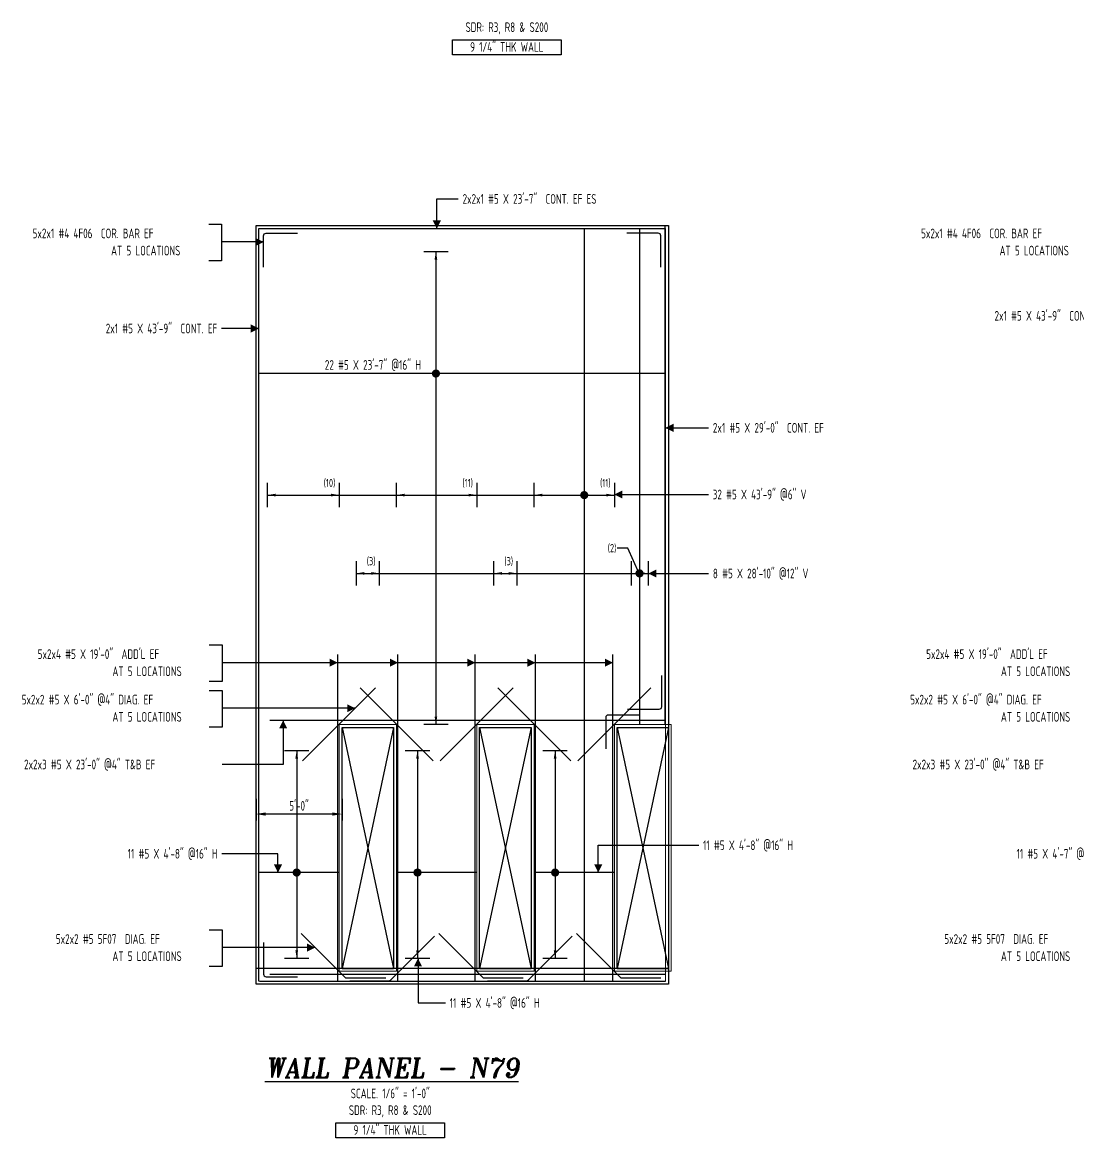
# Model space of a CAD drawing. Header units: inches. Extents: x -3675 to 11984, y -3832 to 1837.
# Drawn here: x 7668 to 8405, y -3403 to -2625 of the extents above; entities that cross this region are included whole.
import ezdxf
from ezdxf.enums import TextEntityAlignment as Align

# ---------------------------------------------------------------- set-up
doc = ezdxf.new("R2010")
doc.units = ezdxf.units.IN
doc.header["$MEASUREMENT"] = 0
doc.layers.get('0').update_dxf_attribs({"linetype": 'CONTINUOUS'})
doc.layers.get('Defpoints').update_dxf_attribs({"linetype": 'CONTINUOUS'})
for name, color, linetype in [('0-25TEXT', 7, 'CONTINUOUS'), ('0-35', 3, 'CONTINUOUS'), ('0-35TEXT', 3, 'CONTINUOUS'), ('0-50', 10, 'CONTINUOUS'), ('BAR-LBL', 2, 'CONTINUOUS'), ('Hatch', 253, 'CONTINUOUS'), ('INTERMEDIATERANGELAY', 7, 'CONTINUOUS'), ('RANGELAY', 7, 'CONTINUOUS'), ('REBARS', 4, 'CONTINUOUS')]:
    doc.layers.add(name, color=color, linetype=linetype)
doc.layers.add('COVER', color=6, linetype='CONTINUOUS', lineweight=0, plot=False)
doc.styles.add('AR', font='ARCHQUIK.shx', dxfattribs={"width": 0.8})
doc.styles.add('ROMANT', font='romant')
doc.dimstyles.new('CADS_DIM_48', dxfattribs={"dimscale": 48, "dimtxt": 0.09375, "dimasz": 0.09375, "dimexe": 0.0625, "dimexo": 0.0625, "dimgap": 0.09375, "dimtad": 0, "dimtih": 1, "dimtoh": 1, "dimzin": 1, "dimdsep": 46, "dimlunit": 4, "dimtxsty": 'AR', "dimblk": 'CLOSED', "dimcen": 0.1875, "dimadec": 0, "dimazin": 0, "dimtfac": 1, "dimtofl": 0, "dimtmove": 0, "dimatfit": 1, "dimldrblk": 'DOTBLANK', "dimfxl": 1, "dimtzin": 0, "dimarcsym": 0})

# ---------------------------------------------------------------- blocks, each defined once
blk = doc.blocks.new('leadrblk')
blk.add_lwpolyline([(0, 0, 0, 1, 0), (1, 0, 1, 1, 0)], format="xyseb")
blk = doc.blocks.new('*D514')
at = {"layer": 'COVER', "color": 0, "lineweight": -2, "transparency": 16777216}
for p, q in [((7831.41, -3166.96), (7831.41, -3182.13)), ((7891.41, -3166.96), (7891.41, -3182.13)), ((7884.66, -3177.63), (7838.16, -3177.63))]:
    blk.add_line(p, q, dxfattribs=at)
at = {"layer": 'COVER', "color": 0, "transparency": 16777216}
for points in [[(7838.16, -3176.5), (7838.16, -3178.75), (7831.41, -3177.63)], [(7884.66, -3176.5), (7884.66, -3178.75), (7891.41, -3177.63)]]:
    blk.add_solid(points, dxfattribs=at)
at = {"layer": 'Defpoints', "color": 0, "transparency": 16777216}
for p in [(7831.41, -3162.46), (7891.41, -3162.46), (7831.41, -3177.63)]:
    blk.add_point(p, dxfattribs=at)
at = {"layer": 'COVER', "color": 0, "transparency": 16777216, "insert": (7861.41, -3171.89), "char_height": 6.75, "attachment_point": 5, "style": 'AR'}
blk.add_mtext('5\'-0"', dxfattribs=at)
blk = doc.blocks.new('_DotBlank')
at = {"layer": '0-35', "color": 0, "lineweight": -2}
blk.add_line((-0.5, 0), (-1, 0), dxfattribs=at)
blk.add_circle((0, 0), 0.5, dxfattribs=at)
blk = doc.blocks.new('rendmark')
at = {"color": 4}
blk.add_line((0, -3), (0, 3), dxfattribs=at)
blk = doc.blocks.new('rarrow')
at = {"color": 7}
blk.add_solid([(2, -0.33), (2, 0.33), (0, 0)], dxfattribs=at)
blk = doc.blocks.new('*U1339', base_point=(7901.41, -3009.8))
at = {"layer": 'INTERMEDIATERANGELAY'}
for p, q in [((7917.41, -3009.8), (7997.41, -3009.8)), ((8013.41, -3009.8), (8093.41, -3009.8))]:
    blk.add_line(p, q, dxfattribs=at)
at = {"layer": 'RANGELAY'}
for p, q in [((7901.41, -3009.8), (7917.41, -3009.8)), ((7997.41, -3009.8), (8013.41, -3009.8)), ((8093.41, -3009.8), (8105.04, -3009.8))]:
    blk.add_line(p, q, dxfattribs=at)
at = {"layer": 'RANGELAY', "xscale": 2.834645669291339, "yscale": 2.834645669291339}
for name, p in [('rendmark', (7901.41, -3009.8)), ('rendmark', (7997.41, -3009.8)), ('rendmark', (8093.41, -3009.8)), ('rarrow', (7901.41, -3009.8)), ('rarrow', (7997.41, -3009.8)), ('rarrow', (8093.41, -3009.8))]:
    blk.add_blockref(name, p, dxfattribs=at)
at = {"layer": 'RANGELAY', "xscale": 2.834645669291339, "yscale": 2.834645669291339, "rotation": 179.999996929531}
for name, p in [('rendmark', (7917.41, -3009.8)), ('rendmark', (8013.41, -3009.8)), ('rendmark', (8105.04, -3009.8)), ('rarrow', (7917.41, -3009.8)), ('rarrow', (8013.41, -3009.8)), ('rarrow', (8105.04, -3009.8))]:
    blk.add_blockref(name, p, dxfattribs=at)
blk = doc.blocks.new('VPM74D4E')
at = {"const_width": 1}
blk.add_lwpolyline([(-0.5, 0, 1), (0.5, 0, 1)], format="xyb", close=True, dxfattribs=at)
blk = doc.blocks.new('*U1046', base_point=(7889.41, -3218.74))
at = {"layer": 'REBARS', "color": 0}
blk.add_lwpolyline([(7889.41, -3218.43), (7833.41, -3218.43)], dxfattribs=at)
blk = doc.blocks.new('*U1338', base_point=(7859.79, -3133.29))
at = {"layer": 'RANGELAY'}
blk.add_line((7859.79, -3133.29), (7859.79, -3278.29), dxfattribs=at)
at = {"layer": 'RANGELAY', "xscale": 2.834645669291339, "yscale": 2.834645669291339}
for name, p, rotation in [('rendmark', (7859.79, -3133.29), 269.9999999999999), ('rarrow', (7859.79, -3133.29), 269.9999999999999), ('rarrow', (7859.79, -3278.29), 89.999996929531), ('rendmark', (7859.79, -3278.29), 89.999996929531)]:
    blk.add_blockref(name, p, dxfattribs=dict(at, rotation=rotation))
blk = doc.blocks.new('VPM74D5B')
at = {"const_width": 1}
blk.add_lwpolyline([(-0.5, 0, 1), (0.5, 0, 1)], format="xyb", close=True, dxfattribs=at)
blk = doc.blocks.new('*U1045', base_point=(8081.41, -3218.74))
at = {"layer": 'REBARS', "color": 0}
blk.add_lwpolyline([(8081.41, -3218.43), (8025.41, -3218.43)], dxfattribs=at)
blk = doc.blocks.new('*U1337', base_point=(8040.06, -3133.29))
at = {"layer": 'RANGELAY'}
blk.add_line((8040.06, -3133.29), (8040.06, -3278.29), dxfattribs=at)
at = {"layer": 'RANGELAY', "xscale": 2.834645669291339, "yscale": 2.834645669291339}
for name, p, rotation in [('rendmark', (8040.06, -3133.29), 269.9999999999999), ('rarrow', (8040.06, -3133.29), 269.9999999999999), ('rarrow', (8040.06, -3278.29), 89.999996929531), ('rendmark', (8040.06, -3278.29), 89.999996929531)]:
    blk.add_blockref(name, p, dxfattribs=dict(at, rotation=rotation))
blk = doc.blocks.new('VPM74D65')
at = {"const_width": 1}
blk.add_lwpolyline([(-0.5, 0, 1), (0.5, 0, 1)], format="xyb", close=True, dxfattribs=at)
blk = doc.blocks.new('*U564', base_point=(7985.41, -3218.74))
at = {"layer": 'REBARS', "color": 0}
blk.add_lwpolyline([(7985.41, -3218.43), (7929.41, -3218.43)], dxfattribs=at)
blk = doc.blocks.new('*U1336', base_point=(7944.06, -3133.29))
at = {"layer": 'RANGELAY'}
blk.add_line((7944.06, -3133.29), (7944.06, -3278.29), dxfattribs=at)
at = {"layer": 'RANGELAY', "xscale": 2.834645669291339, "yscale": 2.834645669291339}
for name, p, rotation in [('rendmark', (7944.06, -3133.29), 269.9999999999999), ('rarrow', (7944.06, -3133.29), 269.9999999999999), ('rarrow', (7944.06, -3278.29), 89.999996929531), ('rendmark', (7944.06, -3278.29), 89.999996929531)]:
    blk.add_blockref(name, p, dxfattribs=dict(at, rotation=rotation))
blk = doc.blocks.new('VPM74D6F')
at = {"const_width": 1}
blk.add_lwpolyline([(-0.5, 0, 1), (0.5, 0, 1)], format="xyb", close=True, dxfattribs=at)
blk = doc.blocks.new('*U1335', base_point=(7839.41, -2955.2))
at = {"layer": 'INTERMEDIATERANGELAY'}
for p, q in [((7889.41, -2955.2), (7929.41, -2955.2)), ((7985.41, -2955.2), (8025.41, -2955.2))]:
    blk.add_line(p, q, dxfattribs=at)
at = {"layer": 'RANGELAY'}
for p, q in [((7839.41, -2955.2), (7889.41, -2955.2)), ((7929.41, -2955.2), (7985.41, -2955.2)), ((8025.41, -2955.2), (8081.41, -2955.2))]:
    blk.add_line(p, q, dxfattribs=at)
at = {"layer": 'RANGELAY', "xscale": 2.834645669291339, "yscale": 2.834645669291339}
for name, p in [('rendmark', (7839.41, -2955.2)), ('rendmark', (7929.41, -2955.2)), ('rendmark', (8025.41, -2955.2)), ('rarrow', (7839.41, -2955.2)), ('rarrow', (7929.41, -2955.2)), ('rarrow', (8025.41, -2955.2))]:
    blk.add_blockref(name, p, dxfattribs=at)
at = {"layer": 'RANGELAY', "xscale": 2.834645669291339, "yscale": 2.834645669291339, "rotation": 179.999996929531}
for name, p in [('rendmark', (7889.41, -2955.2)), ('rendmark', (7985.41, -2955.2)), ('rendmark', (8081.41, -2955.2)), ('rarrow', (7889.41, -2955.2)), ('rarrow', (7985.41, -2955.2)), ('rarrow', (8081.41, -2955.2))]:
    blk.add_blockref(name, p, dxfattribs=at)
blk = doc.blocks.new('VPM74D7A')
at = {"const_width": 1}
blk.add_lwpolyline([(-0.5, 0, 1), (0.5, 0, 1)], format="xyb", close=True, dxfattribs=at)
blk = doc.blocks.new('*U1041', base_point=(8116.41, -2870.74))
at = {"layer": 'REBARS', "color": 0}
blk.add_lwpolyline([(8116.41, -2870.43), (7833.41, -2870.43)], dxfattribs=at)
blk = doc.blocks.new('*U1333', base_point=(7956.9, -2785.29))
at = {"layer": 'RANGELAY'}
blk.add_line((7956.9, -2785.29), (7956.9, -3115.29), dxfattribs=at)
at = {"layer": 'RANGELAY', "xscale": 2.834645669291339, "yscale": 2.834645669291339}
for name, p, rotation in [('rendmark', (7956.9, -2785.29), 269.9999999999999), ('rarrow', (7956.9, -2785.29), 269.9999999999999), ('rarrow', (7956.9, -3115.29), 89.999996929531), ('rendmark', (7956.9, -3115.29), 89.999996929531)]:
    blk.add_blockref(name, p, dxfattribs=dict(at, rotation=rotation))
blk = doc.blocks.new('VPM74DB1')
at = {"const_width": 1}
blk.add_lwpolyline([(-0.5, 0, 1), (0.5, 0, 1)], format="xyb", close=True, dxfattribs=at)
blk = doc.blocks.new('*U635', base_point=(8060.69, -2769.29))
at = {"layer": 'REBARS', "color": 0}
blk.add_lwpolyline([(8060.38, -2769.29), (8060.38, -3294.29)], dxfattribs=at)
blk = doc.blocks.new('*U565', base_point=(8099.28, -2769.29))
at = {"layer": 'REBARS', "color": 0}
blk.add_lwpolyline([(8098.97, -2769.29), (8098.97, -3115.29)], dxfattribs=at)
blk = doc.blocks.new('*U898', base_point=(7930.73, -3294.29))
at = {"layer": 'REBARS', "color": 0}
blk.add_lwpolyline([(7930.41, -3294.29), (7930.41, -3066.29)], dxfattribs=at)
blk = doc.blocks.new('*U899', base_point=(7888.7, -3294.29))
at = {"layer": 'REBARS', "color": 0}
blk.add_lwpolyline([(7888.39, -3294.29), (7888.39, -3066.29)], dxfattribs=at)
blk = doc.blocks.new('*U900', base_point=(8080.7, -3294.29))
at = {"layer": 'REBARS', "color": 0}
blk.add_lwpolyline([(8080.39, -3294.29), (8080.39, -3066.29)], dxfattribs=at)
blk = doc.blocks.new('*U901', base_point=(8026.73, -3294.29))
at = {"layer": 'REBARS', "color": 0}
blk.add_lwpolyline([(8026.41, -3294.29), (8026.41, -3066.29)], dxfattribs=at)
blk = doc.blocks.new('*U902', base_point=(7984.7, -3294.29))
at = {"layer": 'REBARS', "color": 0}
blk.add_lwpolyline([(7984.39, -3294.29), (7984.39, -3066.29)], dxfattribs=at)
blk = doc.blocks.new('*U809', base_point=(8055.63, -3140.34))
at = {"layer": 'REBARS', "color": 0}
blk.add_lwpolyline([(8055.85, -3140.56), (8106.76, -3089.64)], dxfattribs=at)
blk = doc.blocks.new('*U933', base_point=(8085.87, -3292.44))
at = {"layer": 'REBARS', "color": 0}
blk.add_lwpolyline([(8113.87, -3292.13), (8086.91, -3292.13, -0.198913), (8085.36, -3291.49), (8054.91, -3261.04)], format="xyb", dxfattribs=at)
blk = doc.blocks.new('*U934', base_point=(7893.87, -3292.44))
at = {"layer": 'REBARS', "color": 0}
blk.add_lwpolyline([(7921.87, -3292.13), (7894.91, -3292.13, -0.198913), (7893.36, -3291.49), (7862.91, -3261.04)], format="xyb", dxfattribs=at)
blk = doc.blocks.new('*U935', base_point=(7924.95, -3294.29))
at = {"layer": 'REBARS', "color": 0}
blk.add_lwpolyline([(7896.95, -3293.98), (7923.92, -3293.98, 0.198912), (7925.47, -3293.34), (7955.92, -3262.88)], format="xyb", dxfattribs=at)
blk = doc.blocks.new('*U810', base_point=(7863.64, -3140.38))
at = {"layer": 'REBARS', "color": 0}
blk.add_lwpolyline([(7863.86, -3140.61), (7914.78, -3089.69)], dxfattribs=at)
blk = doc.blocks.new('*U811', base_point=(7955.24, -3140.38))
at = {"layer": 'REBARS', "color": 0}
blk.add_lwpolyline([(7955.02, -3140.61), (7904.11, -3089.69)], dxfattribs=at)
blk = doc.blocks.new('*U936', base_point=(7989.87, -3292.44))
at = {"layer": 'REBARS', "color": 0}
blk.add_lwpolyline([(8017.87, -3292.13), (7990.91, -3292.13, -0.198913), (7989.36, -3291.49), (7958.91, -3261.04)], format="xyb", dxfattribs=at)
blk = doc.blocks.new('*U937', base_point=(8020.95, -3294.29))
at = {"layer": 'REBARS', "color": 0}
blk.add_lwpolyline([(7992.95, -3293.98), (8019.92, -3293.98, 0.198912), (8021.47, -3293.34), (8051.92, -3262.88)], format="xyb", dxfattribs=at)
blk = doc.blocks.new('*U924', base_point=(8117.04, -3289.27))
at = {"layer": 'REBARS', "color": 0}
blk.add_lwpolyline([(8117.04, -3289.58), (7841.04, -3289.58)], dxfattribs=at)
blk = doc.blocks.new('*U925', base_point=(8117.04, -3112.6))
at = {"layer": 'REBARS', "color": 0}
blk.add_lwpolyline([(8117.04, -3112.29), (7841.04, -3112.29)], dxfattribs=at)
blk = doc.blocks.new('*U812', base_point=(7959.64, -3140.38))
at = {"layer": 'REBARS', "color": 0}
blk.add_lwpolyline([(7959.86, -3140.61), (8010.78, -3089.69)], dxfattribs=at)
blk = doc.blocks.new('*U813', base_point=(8051.24, -3140.38))
at = {"layer": 'REBARS', "color": 0}
blk.add_lwpolyline([(8051.02, -3140.61), (8000.11, -3089.69)], dxfattribs=at)
blk = doc.blocks.new('*U1152', base_point=(7836.41, -3291.29))
at = {"layer": 'REBARS', "color": 0}
blk.add_lwpolyline([(7836.66, -3267.29), (7836.66, -3289.29, 0.414214), (7838.41, -3291.04), (7860.41, -3291.04)], format="xyb", dxfattribs=at)
blk = doc.blocks.new('*U1156', base_point=(8117.04, -3115.29))
at = {"layer": 'REBARS', "color": 0}
blk.add_lwpolyline([(8116.73, -3115.29), (8116.73, -2767.29)], dxfattribs=at)
blk = doc.blocks.new('*U566', base_point=(7834.04, -2769.6))
at = {"layer": 'REBARS', "color": 0}
blk.add_lwpolyline([(7834.04, -2769.29), (8117.04, -2769.29)], dxfattribs=at)
blk = doc.blocks.new('*U1153', base_point=(8114.04, -2772.29))
at = {"layer": 'REBARS', "color": 0}
blk.add_lwpolyline([(8113.79, -2796.29), (8113.79, -2774.29, 0.414214), (8112.04, -2772.54), (8090.04, -2772.54)], format="xyb", dxfattribs=at)
blk = doc.blocks.new('*U567', base_point=(7834.04, -3293.98))
at = {"layer": 'REBARS', "color": 0}
blk.add_lwpolyline([(7834.04, -3294.29), (8117.04, -3294.29)], dxfattribs=at)
blk = doc.blocks.new('*U643', base_point=(7833.1, -3294.29))
at = {"layer": 'REBARS', "color": 0}
blk.add_lwpolyline([(7833.41, -3294.29), (7833.41, -2769.29)], dxfattribs=at)
blk = doc.blocks.new('*U1154', base_point=(7836.41, -2772.29))
at = {"layer": 'REBARS', "color": 0}
blk.add_lwpolyline([(7836.66, -2796.29), (7836.66, -2774.29, -0.414214), (7838.41, -2772.54), (7860.41, -2772.54)], format="xyb", dxfattribs=at)
blk = doc.blocks.new('*U1155', base_point=(8114.48, -3104.99))
at = {"layer": 'REBARS', "color": 0}
blk.add_lwpolyline([(8114.23, -3080.99), (8114.23, -3102.99, -0.414213), (8112.48, -3104.74), (8090.48, -3104.74)], format="xyb", dxfattribs=at)

msp = doc.modelspace()

# ---------------------------------------------------------------- linework, layer by layer
at = {"layer": '0-25TEXT'}
for points in [[(7957.54409, -2769.29096), (7957.54409, -2748.66453), (7972.4973, -2748.66453)], [(7798.4145, -2766.32298), (7807.41355, -2766.32298), (7807.41355, -2791.8203), (7798.4145, -2791.8203)], [(7836.66356, -2778.69668), (7807.41355, -2778.69668)], [(7833.41355, -2839.00001), (7807.37393, -2839.00001)], [(8117.03855, -2908.29472), (8147.13095, -2908.29472)], [(8081.41355, -2954.76728), (8146.99993, -2954.76728)], [(8098.78067, -3009.80324), (8090.88029, -2992.20271), (8083.32846, -2992.20271)], [(8105.03855, -3009.88185), (8147.1375, -3009.88185)], [(7798.7895, -3059.70944), (7807.78855, -3059.70944), (7807.78855, -3085.20676), (7798.7895, -3085.20676)], [(8080.38779, -3072.08314), (7807.78855, -3072.08314)], [(7798.7895, -3091.46054), (7807.78855, -3091.46054), (7807.78855, -3116.95786), (7798.7895, -3116.95786)], [(7900.6344, -3103.83424), (7807.78855, -3103.83424)], [(7850.33809, -3112.29104), (7850.33809, -3143.05621), (7807.78855, -3143.05621)], [(8070.15938, -3218.42704), (8070.15938, -3199.41231), (8140.30279, -3199.41231)], [(7846.73776, -3218.42705), (7846.73776, -3205.31246), (7807.54599, -3205.31246)], [(7798.7895, -3258.39527), (7807.78855, -3258.39527), (7807.78855, -3283.89259), (7798.7895, -3283.89259)], [(7872.64012, -3270.76897), (7807.78855, -3270.76897)], [(7944.43481, -3278.29096), (7944.43481, -3309.37089), (7963.55071, -3309.37089)]]:
    msp.add_lwpolyline(points, dxfattribs=at)
at = {"layer": '0-35'}
for p, q in [((7891.41355, -3285.29096), (7927.41355, -3285.29096)), ((7987.41355, -3285.29096), (8023.41355, -3285.29096)), ((8083.41355, -3285.29096), (8119.03855, -3285.29096))]:
    msp.add_line(p, q, dxfattribs=at)
for points in [[(7831.41355, -2767.29096), (8119.03855, -2767.29096), (8119.03855, -3296.29096), (7831.41355, -3296.29096)], [(7927.41355, -3285.29096), (7891.41355, -3285.29096), (7891.41355, -3117.29096), (7927.41355, -3117.29096)], [(8023.41355, -3285.29096), (7987.41355, -3285.29096), (7987.41355, -3117.29096), (8023.41355, -3117.29096)], [(8119.03855, -3285.29096), (8083.41355, -3285.29096), (8083.41355, -3117.29096), (8119.03855, -3117.29096)]]:
    msp.add_lwpolyline(points, close=True, dxfattribs=at)
for points in [[(7891.41355, -3117.29096), (7927.41355, -3285.29096)], [(7927.41355, -3117.29096), (7891.41355, -3285.29096)], [(7987.41355, -3117.29096), (8023.41355, -3285.29096)], [(8023.41355, -3117.29096), (7987.41355, -3285.29096)], [(8083.41355, -3117.29096), (8119.03855, -3285.29096)], [(8119.03855, -3117.29096), (8083.41355, -3285.29096)]]:
    msp.add_lwpolyline(points, dxfattribs=at)
at = {"layer": '0-50'}
for points in [[(7968.48704, -2637.71805), (8044.37388, -2637.71805), (8044.37388, -2648.07441), (7968.48704, -2648.07441)], [(7887.10739, -3392.97687), (7962.99423, -3392.97687), (7962.99423, -3403.33323), (7887.10739, -3403.33323)]]:
    msp.add_lwpolyline(points, close=True, dxfattribs=at)
at = {"layer": 'COVER'}
for points in [[(7833.41355, -2769.29096), (8117.03855, -2769.29096), (8117.03855, -3294.29096), (7833.41355, -3294.29096)], [(7929.41355, -3287.29096), (7889.41355, -3287.29096), (7889.41355, -3115.29096), (7929.41355, -3115.29096)], [(8025.41355, -3287.29096), (7985.41355, -3287.29096), (7985.41355, -3115.29096), (8025.41355, -3115.29096)], [(8121.03855, -3287.29096), (8081.41355, -3287.29096), (8081.41355, -3115.29096), (8121.03855, -3115.29096)]]:
    msp.add_lwpolyline(points, close=True, dxfattribs=at)
at = {"layer": 'Hatch'}
msp.add_line((8119.03855, -3285.29096), (7831.41355, -3285.29096), dxfattribs=at)

# ---------------------------------------------------------------- block references
at = {"layer": '0-25TEXT'}
for name, p, xscale, yscale, rotation in [('leadrblk', (7957.54409, -2769.29096), -5.623937007874016, 2.250708661417323, 269.9999980407499), ('leadrblk', (7833.41355, -2839.00001), 5.623937007874017, 2.250708661417324, 180.000003070469), ('VPM74DB1', (7956.90209, -2870.42704), 2.834645669291338, 2.834645669291338, 269.9999999999999), ('leadrblk', (7850.33809, -3112.29104), -5.623937007874017, 2.250708661417324, 89.9999953942965), ('leadrblk', (7846.73776, -3218.42705), 5.623937007874017, 2.250708661417324, 90.00000153523449), ('leadrblk', (8070.15938, -3218.42704), 5.623937007874017, 2.250708661417324, 90.00000153523449), ('VPM74D5B', (7859.78848, -3218.42704), 2.834645669291338, 2.834645669291338, 269.9999999999999), ('VPM74D6F', (7944.06351, -3218.42704), 2.834645669291338, 2.834645669291338, 269.9999999999999), ('VPM74D65', (8040.06351, -3218.42704), 2.834645669291338, 2.834645669291338, 269.9999999999999), ('leadrblk', (7944.43481, -3278.29096), 5.623937007874017, 2.250708661417324, 270.0000046057035)]:
    msp.add_blockref(name, p, dxfattribs=dict(at, xscale=xscale, yscale=yscale, rotation=rotation))
for name, p, xscale, yscale in [('leadrblk', (7836.66356, -2778.69668), -5.623937007874017, 2.250708661417324), ('leadrblk', (8117.03855, -2908.29472), 5.623937007874017, 2.250708661417324), ('VPM74D7A', (8060.37761, -2955.20106), 2.834645669291338, 2.834645669291338), ('leadrblk', (8081.41355, -2954.76728), 5.623937007874017, 2.250708661417324), ('VPM74D4E', (8098.96652, -3009.80324), 2.834645669291338, 2.834645669291338), ('leadrblk', (8105.03855, -3009.88185), 5.623937007874017, 2.250708661417324), ('leadrblk', (7888.38779, -3072.08307), -5.623937007874017, 2.250708661417324), ('leadrblk', (7930.41496, -3072.08308), -5.623937007874017, 2.250708661417324), ('leadrblk', (7984.38779, -3072.0831), -5.623937007874017, 2.250708661417324), ('leadrblk', (8026.41496, -3072.08312), -5.623937007874017, 2.250708661417324), ('leadrblk', (8080.38779, -3072.08314), -5.623937007874017, 2.250708661417324), ('leadrblk', (7900.6344, -3103.83424), -5.623937007874017, 2.250708661417324), ('leadrblk', (7872.64012, -3270.76897), -5.623937007874017, 2.250708661417324)]:
    msp.add_blockref(name, p, dxfattribs=dict(at, xscale=xscale, yscale=yscale))
at = {"layer": 'RANGELAY'}
for name, p in [('*U1333', (7956.90209, -2785.29096)), ('*U1335', (7839.41355, -2955.20106)), ('*U1339', (7901.41355, -3009.80324)), ('*U1338', (7859.78848, -3133.29096)), ('*U1336', (7944.06351, -3133.29096)), ('*U1337', (8040.06351, -3133.29096))]:
    msp.add_blockref(name, p, dxfattribs=at)
at = {"layer": 'REBARS', "color": 4}
for name, p in [('*U1156', (8117.03845, -3115.29096)), ('*U643', (7833.10121, -3294.28921)), ('*U566', (7834.03855, -2769.60352)), ('*U1154', (7836.41355, -2772.29096)), ('*U635', (8060.69011, -2769.29096)), ('*U1153', (8114.03855, -2772.29096)), ('*U565', (8099.27902, -2769.29096)), ('*U1041', (8116.41355, -2870.73954)), ('*U899', (7888.70021, -3294.29096)), ('*U898', (7930.72738, -3294.29096)), ('*U902', (7984.70021, -3294.29096)), ('*U901', (8026.72738, -3294.29096)), ('*U900', (8080.70021, -3294.29096)), ('*U1155', (8114.48047, -3104.99123)), ('*U810', (7863.64257, -3140.38417)), ('*U811', (7955.23881, -3140.38417)), ('*U812', (7959.64257, -3140.38417)), ('*U813', (8051.23881, -3140.38417)), ('*U809', (8055.63213, -3140.33546)), ('*U1154', (8075.30348, -3108.11337)), ('*U925', (8117.03855, -3112.60346)), ('*U1046', (7889.41355, -3218.73954)), ('*U564', (7985.41355, -3218.73954)), ('*U1045', (8081.41355, -3218.73954)), ('*U934', (7893.87281, -3292.44363)), ('*U935', (7924.95429, -3294.29096)), ('*U936', (7989.87281, -3292.44363)), ('*U937', (8020.95429, -3294.29096)), ('*U933', (8085.87281, -3292.44363)), ('*U1152', (7836.41355, -3291.29096)), ('*U924', (8117.03855, -3289.26823)), ('*U567', (7834.03855, -3293.97839))]:
    msp.add_blockref(name, p, dxfattribs=at)

# ---------------------------------------------------------------- texts
at = {"color": 7, "linetype": 'Continuous', "style": 'ROMANT', "oblique": 9, "width": 0.95}
msp.add_text('%%UWALL PANEL - N79', height=13.5, dxfattribs=at).set_placement((7926.42269, -3361.40497), align=Align.CENTER)
at = {"layer": '0-25TEXT', "style": 'AR', "width": 0.8}
for s, p in [(' (10) ', (7889.41355, -2949.53177)), (' (11) ', (7985.41355, -2949.53177)), (' (11) ', (8081.41355, -2949.53177)), (' (2) ', (8085.45164, -2995.00398)), (' (3) ', (7917.41355, -3004.13395)), (' (3) ', (8013.41355, -3004.13395))]:
    msp.add_text(s, height=5.669291, dxfattribs=at).set_placement(p, align=Align.RIGHT)
at = {"layer": '0-35TEXT', "style": 'AR', "width": 0.8}
for s, p in [('SDR: R3, R8 & S200', (8006.43046, -2632.26123)), ('9 1/4" THK WALL', (8006.35354, -2646.04925)), ('SCALE. 1/6" = 1\'-0"', (7925.05081, -3375.85186)), ('SDR: R3, R8 & S200', (7925.05081, -3387.52005)), ('9 1/4" THK WALL', (7924.97389, -3401.30807))]:
    msp.add_text(s, height=6.7498312, dxfattribs=at).set_placement(p, align=Align.CENTER)
for p in [(7730.30538, -2788.0707), (8350.11307, -2788.0707), (7731.23898, -3081.45715), (8351.04667, -3081.45715), (7731.23898, -3113.20826), (8351.04667, -3113.20826), (7731.23898, -3280.14298), (8351.04667, -3280.14298)]:
    msp.add_text('AT 5 LOCATIONS', height=6.7498312, dxfattribs=at).set_placement(p)
at = {"layer": 'BAR-LBL', "style": 'AR', "width": 0.8}
for s, p in [('2x2x1 #5 X 23\'-7"  CONT. EF ES', (7975.49699, -2752.03917)), ('5x2x1 #4 4F06  COR. BAR EF', (7675.57222, -2776.07196)), ('5x2x1 #4 4F06  COR. BAR EF', (8295.37991, -2776.07196)), ('2x1 #5 X 29\'-0"  CONT. EF', (8150.13064, -2911.66936)), ('32 #5 X 43\'-9" @6" V', (8149.99961, -2958.14192)), ('8 #5 X 28\'-10" @12" V', (8150.13719, -3013.25649)), ('5x2x4 #5 X 19\'-0"  ADD\'L EF', (7679.11241, -3069.45841)), ('5x2x4 #5 X 19\'-0"  ADD\'L EF', (8298.9201, -3069.45841)), ('5x2x2 #5 X 6\'-0" @4" DIAG. EF', (7667.94117, -3101.20952)), ('5x2x2 #5 X 6\'-0" @4" DIAG. EF', (8287.74886, -3101.20952)), ('2x2x3 #5 X 23\'-0" @4" T&B EF', (7669.61685, -3146.43086)), ('2x2x3 #5 X 23\'-0" @4" T&B EF', (8289.42454, -3146.43086)), ('11 #5 X 4\'-8" @16" H', (8143.30248, -3202.78696)), ('5x2x2 #5 5F07  DIAG. EF', (7691.77315, -3268.14424)), ('5x2x2 #5 5F07  DIAG. EF', (8311.58084, -3268.14424)), ('11 #5 X 4\'-8" @16" H', (7966.5504, -3312.74554))]:
    msp.add_text(s, height=6.7492913, dxfattribs=at).set_placement(p)
for s, p in [('2x1 #5 X 43\'-9"  CONT. EF', (8424.39209, -2833.54616)), ('2x1 #5 X 43\'-9"  CONT. EF', (7804.37424, -2842.37465)), ('22 #5 X 23\'-7" @16" H', (7946.42845, -2867.81225)), ('11 #5 X 4\'-8" @16" H', (7804.54631, -3208.68711)), ('11 #5 X 4\'-7" @16" H', (8424.354, -3208.68711))]:
    msp.add_text(s, height=6.7492913, dxfattribs=at).set_placement(p, align=Align.RIGHT)

# ---------------------------------------------------------------- dimensions: what is measured, and where the dimension line sits
at = {"layer": 'COVER'}
dim = msp.add_linear_dim(base=(7831.41355, -3177.62876), p1=(7891.41355, -3162.45803), p2=(7831.41355, -3162.45803), dimstyle='CADS_DIM_48', override={"dimscale": 72, "dimgap": 0.03125, "dimtad": 1, "dimtih": 0, "dimtoh": 0, "dimdec": 3, "dimtdec": 3}, dxfattribs=at)
dim.commit()
dim.dimension.update_dxf_attribs({"geometry": '*D514', "text_midpoint": (7861.41355, -3171.88738)})

doc.saveas('drawing.dxf')
